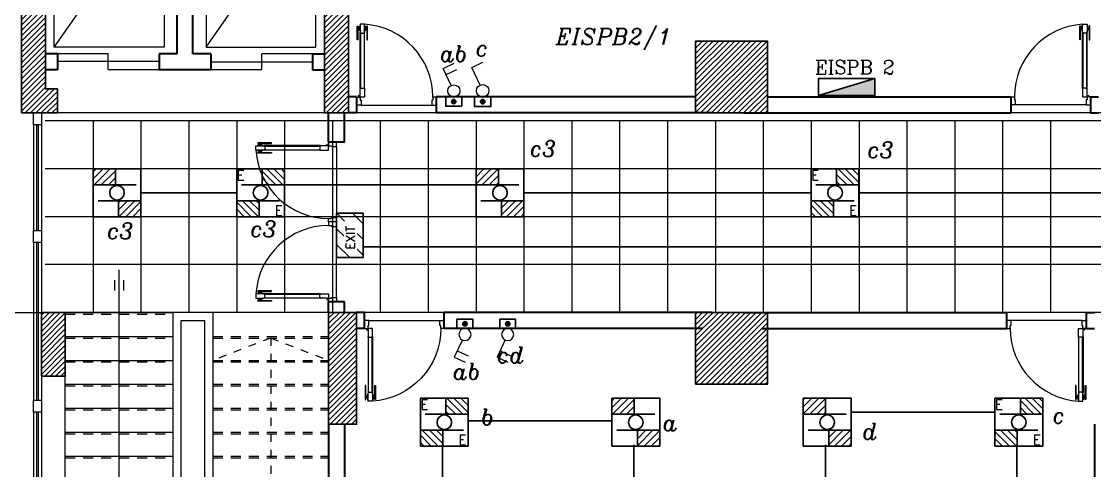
# Model space of a CAD drawing. Extents: x 990 to 1091, y 469 to 823.
# Drawn here: x 999.88 to 1013.33, y 519.57 to 525.19 of the extents above; entities that cross this region are included whole.
import ezdxf

# ---------------------------------------------------------------- set-up
doc = ezdxf.new("R2010")
doc.units = 0
doc.header["$MEASUREMENT"] = 0
for name, pattern in [('CENTERX2', [4, 2.5, -0.5, 0.5, -0.5]), ('HIDDEN', [0.375, 0.25, -0.125]), ('HIDDEN2', [0.1875, 0.125, -0.0625])]:
    doc.linetypes.add(name, pattern=pattern)
doc.layers.get('0').update_dxf_attribs({"color": 252, "linetype": 'CONTINUOUS', "lineweight": 30})
for name, color, linetype, lineweight in [('axis', 252, 'CENTERX2', 5), ('Column', 252, 'CONTINUOUS', 25), ('DOOR', 252, 'CONTINUOUS', 9), ('elev', 252, 'CONTINUOUS', 9), ('hatch', 252, 'CONTINUOUS', 9), ('PLAN-ELEV', 252, 'CONTINUOUS', 5), ('PLAN-HAND', 252, 'CONTINUOUS', 5), ('PLAN-STAIR', 252, 'CONTINUOUS', 9), ('PLAN-STAIR-HIDDEN', 252, 'HIDDEN2', 5), ('R-SWTS-DET1', 252, 'CONTINUOUS', 5), ('SEC-HT', 252, 'CONTINUOUS', 5), ('Wall', 252, 'CONTINUOUS', 30), ('WINDOW', 252, 'CONTINUOUS', 5), ('WIRRING', 3, 'CONTINUOUS', 5)]:
    doc.layers.add(name, color=color, linetype=linetype, lineweight=lineweight)
for name, color, linetype in [('E-LIGHTING', 2, 'CONTINUOUS'), ('E-SWITCHES', 4, 'CONTINUOUS'), ('E-WIRING', 3, 'CONTINUOUS'), ('ELE', 2, 'CONTINUOUS'), ('TEXT-ELC', 3, 'CONTINUOUS'), ('WIRING', 4, 'CONTINUOUS')]:
    doc.layers.add(name, color=color, linetype=linetype)
doc.styles.add('08-M-BLDG-1_100', font='romans.shx', dxfattribs={"width": 0.75, "height": 300})
doc.styles.add('E80', font='romanc.shx')
doc.styles.add('OSSS', font='romans.shx')
doc.styles.add('ROMANS', font='italic8.shx')
pattern_1 = [(45, (1235.940353, 197.623785), (-0.0336759605, 0.0336759605), [])]
pattern_2 = [(135, (814.19666, 706.72682), (0.078795, 0.078795), [])]

# ---------------------------------------------------------------- blocks, each defined once
blk = doc.blocks.new('d8')
at = {"layer": 'DOOR'}
for p, q in [((32.119, -112.748), (32.119, -112.048)), ((32.124, -112.048), (32.124, -112.748)), ((32.171, -112.048), (32.171, -112.748)), ((32.176, -112.748), (32.176, -112.048)), ((32.131, -112.954), (33.02, -112.954))]:
    blk.add_line(p, q, dxfattribs=at)
for points in [[(32.092, -112.137), (32.084, -112.137), (32.084, -111.965), (32.092, -111.965)], [(32.103, -111.983), (32.097, -111.983), (32.097, -112.003), (32.103, -112.003)], [(32.124, -112.043), (32.124, -112.054), (32.171, -112.054), (32.171, -112.043), (32.176, -112.043), (32.176, -111.943), (32.176, -111.943), (32.12, -111.943), (32.12, -112.043)], [(32.192, -111.983), (32.199, -111.983), (32.199, -112.003), (32.192, -112.003)], [(32.204, -112.137), (32.212, -112.137), (32.212, -111.965), (32.204, -111.965)], [(32.124, -112.754), (32.124, -112.743), (32.171, -112.743), (32.171, -112.754), (32.176, -112.754), (32.176, -112.854), (32.176, -112.854), (32.12, -112.854), (32.12, -112.754)], [(32.076, -112.954), (32.076, -112.854), (32.12, -112.854), (32.12, -112.892), (32.131, -112.892), (32.131, -112.954)], [(33.076, -112.954), (33.076, -112.854), (33.031, -112.854), (33.031, -112.892), (33.02, -112.892), (33.02, -112.954)]]:
    blk.add_lwpolyline(points, close=True, dxfattribs=at)
for points in [[(32.092, -111.983, -1), (32.097, -111.983), (32.097, -111.983), (32.097, -112.003), (32.097, -112.003, -1), (32.092, -112.003), (32.092, -112.003)], [(32.204, -111.983, 1), (32.199, -111.983), (32.199, -111.983), (32.199, -112.003), (32.199, -112.003, 1), (32.204, -112.003), (32.204, -112.003)], [(32.124, -112.053), (32.124, -112.053, -1), (32.124, -112.043)], [(32.171, -112.053), (32.171, -112.053, 1), (32.171, -112.043)], [(32.124, -112.743), (32.124, -112.743, 1), (32.124, -112.753)], [(32.171, -112.743), (32.171, -112.743, -1), (32.171, -112.753)]]:
    blk.add_lwpolyline(points, format="xyb", close=True, dxfattribs=at)
for points in [[(32.109, -112.01), (32.103, -112.01), (32.103, -111.976), (32.109, -111.976)], [(32.12, -112.02), (32.109, -112.02), (32.109, -111.965), (32.12, -111.965)], [(32.176, -112.02), (32.187, -112.02), (32.187, -111.965), (32.176, -111.965)], [(32.187, -112.01), (32.192, -112.01), (32.192, -111.976), (32.187, -111.976)]]:
    blk.add_lwpolyline(points, dxfattribs=at)
blk.add_circle((32.109, -112.843), 0.0111, dxfattribs=at)
blk.add_arc((32.118, -112.854), 0.913, 360, 86.3977, dxfattribs=at)
blk = doc.blocks.new('d3')
at = {"layer": 'DOOR'}
for p, q in [((45.662, -61.505), (45.662, -60.806)), ((45.667, -60.806), (45.667, -61.505)), ((45.714, -60.806), (45.714, -61.505)), ((45.719, -61.505), (45.719, -60.806)), ((45.674, -61.711), (46.563, -61.711))]:
    blk.add_line(p, q, dxfattribs=at)
for points in [[(45.634, -60.895), (45.626, -60.895), (45.626, -60.722), (45.634, -60.722)], [(45.646, -60.74), (45.64, -60.74), (45.64, -60.76), (45.646, -60.76)], [(45.667, -60.8), (45.667, -60.811), (45.714, -60.811), (45.714, -60.8), (45.718, -60.8), (45.718, -60.7), (45.718, -60.7), (45.663, -60.7), (45.663, -60.8)], [(45.735, -60.74), (45.741, -60.74), (45.741, -60.76), (45.735, -60.76)], [(45.747, -60.895), (45.755, -60.895), (45.755, -60.722), (45.747, -60.722)], [(45.667, -61.511), (45.667, -61.5), (45.714, -61.5), (45.714, -61.511), (45.718, -61.511), (45.718, -61.611), (45.718, -61.611), (45.663, -61.611), (45.663, -61.511)], [(45.618, -61.711), (45.618, -61.611), (45.663, -61.611), (45.663, -61.649), (45.674, -61.649), (45.674, -61.711)], [(46.618, -61.711), (46.618, -61.611), (46.574, -61.611), (46.574, -61.649), (46.563, -61.649), (46.563, -61.711)]]:
    blk.add_lwpolyline(points, close=True, dxfattribs=at)
for points in [[(45.634, -60.74, -1), (45.64, -60.74), (45.64, -60.74), (45.64, -60.76), (45.64, -60.76, -1), (45.634, -60.76), (45.634, -60.76)], [(45.747, -60.74, 1), (45.741, -60.74), (45.741, -60.74), (45.741, -60.76), (45.741, -60.76, 1), (45.747, -60.76), (45.747, -60.76)], [(45.667, -60.81), (45.667, -60.81, -1), (45.667, -60.801)], [(45.714, -60.81), (45.714, -60.81, 1), (45.714, -60.801)], [(45.667, -61.5), (45.667, -61.5, 1), (45.667, -61.51)], [(45.714, -61.5), (45.714, -61.5, -1), (45.714, -61.51)]]:
    blk.add_lwpolyline(points, format="xyb", close=True, dxfattribs=at)
for points in [[(45.652, -60.767), (45.646, -60.767), (45.646, -60.733), (45.652, -60.733)], [(45.663, -60.778), (45.652, -60.778), (45.652, -60.722), (45.663, -60.722)], [(45.718, -60.778), (45.729, -60.778), (45.729, -60.722), (45.718, -60.722)], [(45.729, -60.767), (45.735, -60.767), (45.735, -60.733), (45.729, -60.733)]]:
    blk.add_lwpolyline(points, dxfattribs=at)
blk.add_circle((45.652, -61.6), 0.0111, dxfattribs=at)
blk.add_arc((45.661, -61.611), 0.913, 360, 86.3977, dxfattribs=at)
blk = doc.blocks.new('d2')
at = {"layer": 'DOOR'}
for p, q in [((91.315, -77.838), (92.204, -77.838)), ((93.204, -77.838), (92.315, -77.838)), ((91.303, -78.043), (91.303, -78.743)), ((91.308, -78.743), (91.308, -78.043)), ((91.355, -78.743), (91.355, -78.043)), ((91.36, -78.043), (91.36, -78.743)), ((93.159, -78.043), (93.159, -78.743)), ((93.164, -78.743), (93.164, -78.043)), ((93.21, -78.743), (93.21, -78.043)), ((93.215, -78.043), (93.215, -78.743))]:
    blk.add_line(p, q, dxfattribs=at)
for points in [[(91.259, -77.838), (91.259, -77.938), (91.304, -77.938), (91.304, -77.9), (91.315, -77.9), (91.315, -77.838)], [(92.259, -77.838), (92.259, -77.938), (92.215, -77.938), (92.215, -77.9), (92.204, -77.9), (92.204, -77.838)], [(92.259, -77.838), (92.259, -77.938), (92.304, -77.938), (92.304, -77.9), (92.315, -77.9), (92.315, -77.838)], [(93.259, -77.838), (93.259, -77.938), (93.215, -77.938), (93.215, -77.9), (93.204, -77.9), (93.204, -77.838)], [(91.308, -78.038), (91.308, -78.049), (91.355, -78.049), (91.355, -78.038), (91.359, -78.038), (91.359, -77.938), (91.359, -77.938), (91.304, -77.938), (91.304, -78.038)], [(93.21, -78.038), (93.21, -78.049), (93.164, -78.049), (93.164, -78.038), (93.159, -78.038), (93.159, -77.938), (93.159, -77.938), (93.215, -77.938), (93.215, -78.038)], [(91.275, -78.654), (91.267, -78.654), (91.267, -78.826), (91.275, -78.826)], [(91.388, -78.654), (91.396, -78.654), (91.396, -78.826), (91.388, -78.826)], [(93.131, -78.654), (93.123, -78.654), (93.123, -78.826), (93.131, -78.826)], [(93.243, -78.654), (93.251, -78.654), (93.251, -78.826), (93.243, -78.826)], [(91.287, -78.809), (91.281, -78.809), (91.281, -78.788), (91.287, -78.788)], [(91.308, -78.749), (91.308, -78.738), (91.355, -78.738), (91.355, -78.749), (91.359, -78.749), (91.359, -78.849), (91.359, -78.849), (91.304, -78.849), (91.304, -78.749)], [(91.376, -78.809), (91.382, -78.809), (91.382, -78.788), (91.376, -78.788)], [(93.143, -78.809), (93.136, -78.809), (93.136, -78.788), (93.143, -78.788)], [(93.21, -78.749), (93.21, -78.738), (93.164, -78.738), (93.164, -78.749), (93.159, -78.749), (93.159, -78.849), (93.159, -78.849), (93.215, -78.849), (93.215, -78.749)], [(93.231, -78.809), (93.238, -78.809), (93.238, -78.788), (93.231, -78.788)]]:
    blk.add_lwpolyline(points, close=True, dxfattribs=at)
for points in [[(91.308, -78.048), (91.308, -78.048, -1), (91.308, -78.038)], [(91.355, -78.048), (91.355, -78.048, 1), (91.355, -78.038)], [(93.164, -78.048), (93.164, -78.048, -1), (93.164, -78.038)], [(93.21, -78.048), (93.21, -78.048, 1), (93.21, -78.038)], [(91.275, -78.808, 1), (91.281, -78.808), (91.281, -78.808), (91.281, -78.789), (91.281, -78.789, 1), (91.275, -78.789), (91.275, -78.789)], [(91.308, -78.738), (91.308, -78.738, 1), (91.308, -78.748)], [(91.355, -78.738), (91.355, -78.738, -1), (91.355, -78.748)], [(91.388, -78.808, -1), (91.382, -78.808), (91.382, -78.808), (91.382, -78.789), (91.382, -78.789, -1), (91.388, -78.789), (91.388, -78.789)], [(93.131, -78.808, 1), (93.136, -78.808), (93.136, -78.808), (93.136, -78.789), (93.136, -78.789, 1), (93.131, -78.789), (93.131, -78.789)], [(93.164, -78.738), (93.164, -78.738, 1), (93.164, -78.748)], [(93.21, -78.738), (93.21, -78.738, -1), (93.21, -78.748)], [(93.243, -78.808, -1), (93.238, -78.808), (93.238, -78.808), (93.238, -78.789), (93.238, -78.789, -1), (93.243, -78.789), (93.243, -78.789)]]:
    blk.add_lwpolyline(points, format="xyb", close=True, dxfattribs=at)
for points in [[(91.293, -78.781), (91.287, -78.781), (91.287, -78.816), (91.293, -78.816)], [(91.304, -78.771), (91.293, -78.771), (91.293, -78.826), (91.304, -78.826)], [(91.359, -78.771), (91.37, -78.771), (91.37, -78.826), (91.359, -78.826)], [(91.37, -78.781), (91.376, -78.781), (91.376, -78.816), (91.37, -78.816)], [(93.148, -78.781), (93.143, -78.781), (93.143, -78.816), (93.148, -78.816)], [(93.159, -78.771), (93.148, -78.771), (93.148, -78.826), (93.159, -78.826)], [(93.215, -78.771), (93.226, -78.771), (93.226, -78.826), (93.215, -78.826)], [(93.226, -78.781), (93.231, -78.781), (93.231, -78.816), (93.226, -78.816)]]:
    blk.add_lwpolyline(points, dxfattribs=at)
for centre in [(91.293, -77.949), (93.226, -77.949)]:
    blk.add_circle(centre, 0.0111, dxfattribs=at)
for centre, start, end in [((91.302, -77.938), 273.6023, 0), ((93.217, -77.938), 180, 266.3977)]:
    blk.add_arc(centre, 0.913, start, end, dxfattribs=at)
blk = doc.blocks.new('A$C11ED6BD5')
at = {"layer": 'axis', "color": 0, "ltscale": 0.3}
blk.add_line((-61.363, 9.85), (-57.3, 9.85), dxfattribs=at)
blk = doc.blocks.new('Exe')
at = {"layer": 'E-LIGHTING', "color": 1}
for p, q in [((-250, 152), (-102, 300)), ((-6, 218), (75, 300)), ((161, 209), (250, 298)), ((-225, 0), (-156, 68)), ((-48, 0), (20, 68)), ((129, 0), (250, 121))]:
    blk.add_line(p, q, dxfattribs=at)
at = {"layer": 'E-LIGHTING', "color": 4}
for p, q in [((250, 300), (-250, 300)), ((-250, 300), (-250, 0)), ((250, 300), (250, 0)), ((-250, 0), (250, 0))]:
    blk.add_line(p, q, dxfattribs=at)
at = {"layer": 'E-LIGHTING', "color": 2, "linetype": 'Continuous', "style": 'OSSS'}
blk.add_text('EXIT', height=100, rotation=359.982, dxfattribs=at).set_placement((-160, 93))
blk = doc.blocks.new('60X60 EMERGENCY')
at = {"layer": 'E-LIGHTING', "linetype": 'ByBlock'}
h = blk.add_hatch(dxfattribs=at)
h.set_pattern_fill('ANSI31', color=21, scale=0.5, style=0)
h.set_pattern_definition(pattern_2)
h.paths.add_polyline_path([(814.232, 706.905), (814.732, 706.905), (814.732, 707.262), (814.232, 707.262)])
h = blk.add_hatch(dxfattribs=at)
h.set_pattern_fill('ANSI31', color=21, scale=0.5, style=0)
h.set_pattern_definition(pattern_2)
h.paths.add_polyline_path([(814.161, 706.549), (813.662, 706.549), (813.662, 706.192), (814.161, 706.192)])
at = {"layer": 'E-LIGHTING', "color": 2, "linetype": 'ByBlock'}
for p, q in [((813.662, 706.192), (813.662, 707.262)), ((813.662, 707.262), (814.732, 707.262)), ((814.732, 707.262), (814.732, 706.192)), ((814.732, 706.192), (813.662, 706.192))]:
    blk.add_line(p, q, dxfattribs=at)
at = {"layer": 'E-LIGHTING', "color": 1, "linetype": 'ByBlock'}
for p, q in [((814.232, 707.262), (814.232, 706.905)), ((814.732, 707.262), (814.232, 707.262)), ((814.732, 706.905), (814.732, 707.262)), ((814.232, 706.905), (814.732, 706.905)), ((813.662, 706.549), (813.662, 706.192)), ((814.161, 706.549), (813.662, 706.549)), ((814.161, 706.192), (814.161, 706.549)), ((813.662, 706.192), (814.161, 706.192))]:
    blk.add_line(p, q, dxfattribs=at)
at = {"layer": 'E-LIGHTING', "color": 5}
for p, q in [((813.771, 706.905), (814.232, 706.905)), ((814.161, 706.549), (814.622, 706.549))]:
    blk.add_line(p, q, dxfattribs=at)
at = {"layer": 'E-LIGHTING', "lineweight": -2}
blk.add_circle((814.197, 706.727), 0.163, dxfattribs=at)
at = {"layer": 'E-LIGHTING', "color": 4, "style": '08-M-BLDG-1_100'}
for p in [(813.661, 707.01), (814.511, 706.222)]:
    blk.add_text('E', height=0.221, dxfattribs=at).set_placement(p)
blk = doc.blocks.new('E-F-1')
at = {"layer": 'E-LIGHTING', "linetype": 'ByBlock'}
h = blk.add_hatch(dxfattribs=at)
h.set_pattern_fill('ANSI31', color=21, scale=0.5, style=0)
h.paths.add_polyline_path([(-0.02, 0.1), (-0.3, 0.1), (-0.3, 0.3), (-0.02, 0.3)])
h = blk.add_hatch(dxfattribs=at)
h.set_pattern_fill('ANSI31', color=21, scale=0.5, style=0)
h.paths.add_polyline_path([(0.02, -0.1), (0.3, -0.1), (0.3, -0.3), (0.02, -0.3)])
at = {"layer": 'E-LIGHTING', "color": 5}
for p, q in [((0.238, 0.1), (-0.02, 0.1)), ((0.02, -0.1), (-0.238, -0.1))]:
    blk.add_line(p, q, dxfattribs=at)
at = {"layer": 'E-LIGHTING', "color": 2, "linetype": 'ByBlock'}
blk.add_lwpolyline([(0.3, 0.3), (-0.3, 0.3), (-0.3, -0.3), (0.3, -0.3)], close=True, dxfattribs=at)
at = {"layer": 'E-LIGHTING', "color": 1, "linetype": 'ByBlock'}
for points in [[(-0.02, 0.1), (-0.3, 0.1), (-0.3, 0.3), (-0.02, 0.3)], [(0.02, -0.1), (0.3, -0.1), (0.3, -0.3), (0.02, -0.3)]]:
    blk.add_lwpolyline(points, close=True, dxfattribs=at)
at = {"layer": 'E-LIGHTING', "color": 2}
blk.add_circle((0, 0), 0.0914, dxfattribs=at)
blk = doc.blocks.new('1w1g')
at = {"layer": 'E-SWITCHES'}
h = blk.add_hatch(color=4, dxfattribs=at)
edge = h.paths.add_edge_path()
edge.add_ellipse((0, -0.073), major_axis=(0.0246, 0.0246), ratio=1, start_angle=135.0774, end_angle=315.0774)
edge.add_ellipse((0, -0.073), major_axis=(-0.0246, 0.0246), ratio=1, start_angle=225.0774, end_angle=405.0774)
at = {"layer": 'E-SWITCHES', "color": 4, "lineweight": 15}
for p, q in [((-0.169, 0.455), (0.004, 0.537)), ((-0.041, 0.184), (-0.169, 0.455))]:
    blk.add_line(p, q, dxfattribs=at)
at = {"layer": 'E-SWITCHES', "color": 4}
blk.add_lwpolyline([(-0.127, 0), (0.127, 0), (0.127, -0.146), (-0.127, -0.146)], close=True, dxfattribs=at)
at = {"layer": 'E-SWITCHES', "color": 4, "lineweight": 15}
blk.add_circle((0, 0.096), 0.0964, dxfattribs=at)
at = {"layer": 'E-SWITCHES', "color": 4}
blk.add_circle((0, -0.073), 0.0348, dxfattribs=at)
blk = doc.blocks.new('0PB')
at = {"layer": 'ELE'}
blk.add_hatch(color=256, dxfattribs=at).paths.add_polyline_path([(0.3, -0.075), (0.3, 0.108), (-0.3, -0.075)])
at = {"layer": 'ELE', "color": 5}
blk.add_line((0.3, 0.108), (-0.3, -0.075), dxfattribs=at)
at = {"layer": 'ELE', "color": 1}
blk.add_lwpolyline([(0.3, 0.108), (-0.3, 0.108), (-0.3, -0.075), (0.3, -0.075)], close=True, dxfattribs=at)
blk = doc.blocks.new('SW3')
at = {"layer": 'E-SWITCHES'}
h = blk.add_hatch(color=4, dxfattribs=at)
edge = h.paths.add_edge_path()
edge.add_ellipse((57.894, 269.062), major_axis=(0.027, 0.027), ratio=1, start_angle=135.0774, end_angle=315.0774)
edge.add_ellipse((57.894, 269.062), major_axis=(-0.027, 0.027), ratio=1, start_angle=225.0774, end_angle=405.0774)
at = {"layer": 'E-SWITCHES', "color": 4, "lineweight": 15}
for p, q in [((57.708, 269.643), (57.898, 269.732)), ((57.849, 269.344), (57.708, 269.643)), ((57.76, 269.533), (57.95, 269.622))]:
    blk.add_line(p, q, dxfattribs=at)
at = {"layer": 'E-SWITCHES', "color": 4}
blk.add_lwpolyline([(57.754, 269.142), (58.033, 269.142), (58.033, 268.982), (57.754, 268.982)], close=True, dxfattribs=at)
at = {"layer": 'E-SWITCHES', "color": 4, "lineweight": 15}
blk.add_circle((57.894, 269.248), 0.106, dxfattribs=at)
at = {"layer": 'E-SWITCHES', "color": 4}
blk.add_circle((57.894, 269.062), 0.0382, dxfattribs=at)

msp = doc.modelspace()

# ---------------------------------------------------------------- hatches: boundary and pattern name
at = {"layer": 'hatch'}
h = msp.add_hatch(dxfattribs=at)
h.set_pattern_fill('ANSI31', color=256, scale=0.015, style=0)
h.set_pattern_definition([(45, (1235.940353, 196.523785), (-0.0336759605, 0.0336759605), [])])
h.paths.add_polyline_path([(999.883, 524.046), (1000.333, 524.046), (1000.333, 524.346), (1000.183, 524.346), (1000.183, 527.346), (1003.683, 527.346), (1003.683, 524.046), (1003.983, 524.046), (1003.983, 527.646), (999.883, 527.646)])
h = msp.add_hatch(dxfattribs=at)
h.set_pattern_fill('ANSI31', color=256, scale=0.015, style=0)
h.set_pattern_definition([(45, (1235.765353, 201.823785), (-0.0336759605, 0.0336759605), [])])
h.paths.add_polyline_path([(1008.333, 524.046), (1009.233, 524.046), (1009.233, 524.946), (1008.333, 524.946)])
h = msp.add_hatch(dxfattribs=at)
h.set_pattern_fill('ANSI31', color=256, scale=0.015, style=0)
h.set_pattern_definition(pattern_1)
h.paths.add_polyline_path([(1000.133, 520.746), (1000.433, 520.746), (1000.433, 521.546), (1000.133, 521.546)])
h = msp.add_hatch(dxfattribs=at)
h.set_pattern_fill('ANSI31', color=256, scale=0.015, style=0)
h.set_pattern_definition(pattern_1)
h.paths.add_polyline_path([(1003.733, 520.146), (1004.083, 520.146), (1004.083, 521.546), (1003.733, 521.546)])
h = msp.add_hatch(dxfattribs=at)
h.set_pattern_fill('ANSI31', color=256, scale=0.015, style=0)
h.set_pattern_definition([(45, (1235.765353, 198.423785), (-0.0336759605, 0.0336759605), [])])
h.paths.add_polyline_path([(1008.333, 520.646), (1009.233, 520.646), (1009.233, 521.546), (1008.333, 521.546)])

# ---------------------------------------------------------------- linework, layer by layer
at = {"layer": 'Column'}
msp.add_lwpolyline([(999.883, 524.046), (1000.333, 524.046), (1000.333, 524.346), (1000.183, 524.346), (1000.183, 527.346), (1003.683, 527.346), (1003.683, 524.046), (1003.983, 524.046), (1003.983, 527.646), (999.883, 527.646), (999.883, 524.046)], dxfattribs=at)
for points in [[(1008.333, 524.046), (1009.233, 524.046), (1009.233, 524.946), (1008.333, 524.946)], [(1000.133, 520.746), (1000.433, 520.746), (1000.433, 521.546), (1000.133, 521.546)], [(1003.733, 520.146), (1004.083, 520.146), (1004.083, 521.546), (1003.733, 521.546)], [(1008.333, 520.646), (1009.233, 520.646), (1009.233, 521.546), (1008.333, 521.546)]]:
    msp.add_lwpolyline(points, close=True, dxfattribs=at)
at = {"layer": 'DOOR'}
for p, q in [((1013.183, 524.351), (1013.183, 525.051)), ((1013.188, 525.051), (1013.188, 524.351)), ((1013.234, 525.051), (1013.234, 524.351)), ((1013.239, 524.351), (1013.239, 525.051)), ((1013.228, 524.146), (1012.339, 524.146))]:
    msp.add_line(p, q, dxfattribs=at)
for points in [[(1013.155, 524.962), (1013.147, 524.962), (1013.147, 525.135), (1013.155, 525.135)], [(1013.167, 525.117), (1013.16, 525.117), (1013.16, 525.097), (1013.167, 525.097)], [(1013.234, 525.057), (1013.234, 525.046), (1013.188, 525.046), (1013.188, 525.057), (1013.183, 525.057), (1013.183, 525.157), (1013.183, 525.157), (1013.239, 525.157), (1013.239, 525.057)], [(1013.255, 525.117), (1013.262, 525.117), (1013.262, 525.097), (1013.255, 525.097)], [(1013.267, 524.962), (1013.275, 524.962), (1013.275, 525.135), (1013.267, 525.135)], [(1013.234, 524.346), (1013.234, 524.357), (1013.188, 524.357), (1013.188, 524.346), (1013.183, 524.346), (1013.183, 524.246), (1013.183, 524.246), (1013.239, 524.246), (1013.239, 524.346)], [(1012.283, 524.146), (1012.283, 524.246), (1012.328, 524.246), (1012.328, 524.208), (1012.339, 524.208), (1012.339, 524.146)], [(1013.283, 524.146), (1013.283, 524.246), (1013.239, 524.246), (1013.239, 524.208), (1013.228, 524.208), (1013.228, 524.146)]]:
    msp.add_lwpolyline(points, close=True, dxfattribs=at)
for points in [[(1013.155, 525.117, -1), (1013.16, 525.117), (1013.16, 525.117), (1013.16, 525.097), (1013.16, 525.097, -1), (1013.155, 525.097), (1013.155, 525.097)], [(1013.267, 525.117, 1), (1013.262, 525.117), (1013.262, 525.117), (1013.262, 525.097), (1013.262, 525.097, 1), (1013.267, 525.097), (1013.267, 525.097)], [(1013.188, 525.046), (1013.188, 525.046, -1), (1013.188, 525.056)], [(1013.234, 525.046), (1013.234, 525.046, 1), (1013.234, 525.056)], [(1013.188, 524.356), (1013.188, 524.356, 1), (1013.188, 524.346)], [(1013.234, 524.356), (1013.234, 524.356, -1), (1013.234, 524.346)]]:
    msp.add_lwpolyline(points, format="xyb", close=True, dxfattribs=at)
for points in [[(1013.172, 525.089), (1013.167, 525.089), (1013.167, 525.124), (1013.172, 525.124)], [(1013.183, 525.079), (1013.172, 525.079), (1013.172, 525.135), (1013.183, 525.135)], [(1013.239, 525.079), (1013.25, 525.079), (1013.25, 525.135), (1013.239, 525.135)], [(1013.25, 525.089), (1013.255, 525.089), (1013.255, 525.124), (1013.25, 525.124)]]:
    msp.add_lwpolyline(points, dxfattribs=at)
msp.add_circle((1013.25, 524.257), 0.0111, dxfattribs=at)
msp.add_arc((1013.241, 524.246), 0.913, 93.6023, 180, dxfattribs=at)
at = {"layer": 'E-WIRING', "color": 3}
for p, q in [((1005.581, 523.145), (1003.181, 523.145)), ((1002.581, 523.045), (1001.381, 523.045)), ((1012.083, 520.295), (1010.283, 520.295)), ((1005.483, 520.189), (1007.283, 520.189))]:
    msp.add_line(p, q, dxfattribs=at)
at = {"layer": 'E-WIRING', "linetype": 'Continuous'}
for p, q in [((1009.781, 523.045), (1006.181, 523.045)), ((1013.981, 523.045), (1010.381, 523.045)), ((1004.165, 522.369), (1014.328, 522.369)), ((1005.16, 518.146), (1005.16, 519.888)), ((1007.56, 519.888), (1007.56, 518.146)), ((1009.96, 519.888), (1009.96, 518.146)), ((1012.36, 518.146), (1012.36, 519.888))]:
    msp.add_line(p, q, dxfattribs=at)
at = {"layer": 'elev', "linetype": 'Continuous'}
for p, q in [((1057.433, 524.045), (1000.181, 524.045)), ((1057.233, 523.946), (1000.181, 523.945)), ((1000.781, 523.945), (1000.781, 521.545)), ((1001.381, 523.945), (1001.381, 521.545)), ((1001.981, 523.945), (1001.981, 521.545)), ((1002.581, 523.945), (1002.581, 521.545)), ((1003.181, 523.945), (1003.181, 521.545)), ((1003.781, 523.945), (1003.781, 521.545)), ((1004.381, 523.945), (1004.381, 521.545)), ((1004.981, 523.945), (1004.981, 521.545)), ((1005.581, 523.945), (1005.581, 521.545)), ((1006.181, 523.945), (1006.181, 521.545)), ((1006.781, 523.945), (1006.781, 521.545)), ((1007.381, 523.945), (1007.381, 521.545)), ((1007.981, 523.945), (1007.981, 521.545)), ((1008.581, 523.945), (1008.581, 521.545)), ((1009.181, 523.945), (1009.181, 521.545)), ((1009.781, 523.945), (1009.781, 521.545)), ((1010.381, 523.945), (1010.381, 521.545)), ((1010.981, 523.945), (1010.981, 521.545)), ((1011.581, 523.945), (1011.581, 521.545)), ((1012.181, 523.945), (1012.181, 521.545)), ((1012.781, 523.945), (1012.781, 521.545)), ((1057.233, 523.346), (1000.181, 523.345)), ((1057.233, 522.746), (1000.181, 522.745)), ((1057.233, 522.146), (1000.181, 522.145)), ((1057.033, 521.546), (1000.181, 521.545)), ((1000.433, 516.996), (1000.433, 520.746)), ((1000.433, 516.996), (1000.433, 520.746)), ((1000.433, 516.996), (1000.433, 520.746)), ((1000.433, 516.996), (1000.433, 520.746)), ((1000.433, 516.996), (1000.433, 520.746))]:
    msp.add_line(p, q, dxfattribs=at)
for points in [[(1000.033, 523.895), (1000.033, 524.046), (1000.133, 524.046), (1000.133, 523.895)], [(1000.033, 523.895), (1000.033, 524.046), (1000.133, 524.046), (1000.133, 523.895)], [(1000.033, 523.895), (1000.033, 524.046), (1000.133, 524.046), (1000.133, 523.895)], [(1000.033, 523.895), (1000.033, 524.046), (1000.133, 524.046), (1000.133, 523.895)], [(1000.033, 523.895), (1000.033, 524.046), (1000.133, 524.046), (1000.133, 523.895)], [(1000.033, 522.421), (1000.033, 522.571), (1000.133, 522.571), (1000.133, 522.421)], [(1000.033, 522.421), (1000.033, 522.571), (1000.133, 522.571), (1000.133, 522.421)], [(1000.033, 522.421), (1000.033, 522.571), (1000.133, 522.571), (1000.133, 522.421)], [(1000.033, 522.421), (1000.033, 522.571), (1000.133, 522.571), (1000.133, 522.421)], [(1000.033, 522.421), (1000.033, 522.571), (1000.133, 522.571), (1000.133, 522.421)], [(1000.033, 520.296), (1000.033, 520.446), (1000.133, 520.446), (1000.133, 520.296)], [(1000.033, 520.296), (1000.033, 520.446), (1000.133, 520.446), (1000.133, 520.296)], [(1000.033, 520.296), (1000.033, 520.446), (1000.133, 520.446), (1000.133, 520.296)], [(1000.033, 520.296), (1000.033, 520.446), (1000.133, 520.446), (1000.133, 520.296)], [(1000.033, 520.296), (1000.033, 520.446), (1000.133, 520.446), (1000.133, 520.296)]]:
    msp.add_lwpolyline(points, close=True, dxfattribs=at)
at = {"layer": 'hatch', "linetype": 'Continuous'}
for p, q in [((1000.333, 524.791), (1000.971, 524.791)), ((1001.608, 524.691), (1000.333, 524.691)), ((1000.971, 524.591), (1000.971, 524.791)), ((1002.258, 524.685), (1003.533, 524.685)), ((1003.533, 524.785), (1002.896, 524.785)), ((1002.896, 524.585), (1002.896, 524.785)), ((1000.971, 524.591), (1001.608, 524.591)), ((1002.896, 524.585), (1002.258, 524.585))]:
    msp.add_line(p, q, dxfattribs=at)
at = {"layer": 'PLAN-ELEV'}
for p, q in [((1000.294, 524.868), (1001.67, 526.845)), ((1002.197, 524.868), (1003.572, 526.845)), ((1001.108, 517.306), (1001.108, 522.079)), ((1001.051, 521.952), (1001.051, 521.823)), ((1001.164, 521.952), (1001.164, 521.823))]:
    msp.add_line(p, q, dxfattribs=at)
for points in [[(1001.446, 524.868), (1000.294, 524.868), (1000.294, 526.845), (1001.67, 526.845), (1001.67, 524.868), (1001.446, 524.868)], [(1002.421, 524.868), (1003.572, 524.868), (1003.572, 526.845), (1002.197, 526.845), (1002.197, 524.868), (1002.421, 524.868)]]:
    msp.add_lwpolyline(points, dxfattribs=at)
at = {"layer": 'PLAN-HAND'}
for p, q in [((1001.783, 517.926), (1001.783, 521.546)), ((1002.283, 521.546), (1001.783, 521.546)), ((1002.283, 521.546), (1002.283, 517.926)), ((1001.883, 518.026), (1001.883, 521.446)), ((1002.183, 519.329), (1002.183, 521.446))]:
    msp.add_line(p, q, dxfattribs=at)
at = {"layer": 'PLAN-STAIR'}
for p, q in [((1000.433, 521.546), (1001.783, 521.546)), ((1001.883, 521.446), (1002.183, 521.446)), ((1000.433, 521.246), (1001.783, 521.246)), ((1000.433, 520.946), (1001.783, 520.946)), ((1000.433, 520.646), (1001.783, 520.646)), ((1000.433, 520.346), (1001.783, 520.346)), ((1000.433, 520.046), (1001.783, 520.046)), ((1000.433, 519.746), (1001.783, 519.746))]:
    msp.add_line(p, q, dxfattribs=at)
at = {"layer": 'PLAN-STAIR-HIDDEN'}
for p, q in [((1000.433, 521.526), (1001.783, 521.526)), ((1000.433, 521.226), (1001.783, 521.226)), ((1002.283, 521.246), (1003.733, 521.246)), ((1002.283, 521.226), (1003.733, 521.226)), ((1000.433, 520.926), (1001.783, 520.926)), ((1002.283, 520.946), (1003.733, 520.946)), ((1002.283, 520.926), (1003.733, 520.926)), ((1000.433, 520.626), (1001.783, 520.626)), ((1002.283, 520.646), (1003.733, 520.646)), ((1002.283, 520.626), (1003.733, 520.626)), ((1000.433, 520.326), (1001.783, 520.326)), ((1002.283, 520.346), (1003.733, 520.346)), ((1002.283, 520.326), (1003.733, 520.326)), ((1000.433, 520.026), (1001.783, 520.026)), ((1002.283, 520.046), (1003.736, 520.046)), ((1002.283, 520.026), (1003.736, 520.026)), ((1000.433, 519.726), (1001.783, 519.726)), ((1002.283, 519.746), (1003.736, 519.746)), ((1002.283, 519.726), (1003.736, 519.726))]:
    msp.add_line(p, q, dxfattribs=at)
at = {"layer": 'SEC-HT', "linetype": 'HIDDEN', "ltscale": 0.01}
for q in [(1002.283, 520.946), (1003.733, 520.946), (1003.008, 518.985)]:
    msp.add_line((1003.008, 521.226), q, dxfattribs=at)
at = {"layer": 'Wall'}
for p, q in [((1001.833, 524.785), (1001.833, 527.339)), ((1002.033, 524.785), (1002.033, 527.339)), ((1000.333, 524.785), (1000.183, 524.785)), ((1000.333, 524.785), (1000.333, 524.585)), ((1000.333, 524.785), (1000.333, 524.585)), ((1000.333, 524.785), (1000.333, 524.585)), ((1001.608, 524.785), (1001.608, 524.585)), ((1001.833, 524.785), (1001.608, 524.785)), ((1002.258, 524.785), (1002.033, 524.785)), ((1002.258, 524.785), (1002.258, 524.585)), ((1003.533, 524.785), (1003.683, 524.785)), ((1003.533, 524.785), (1003.533, 524.585)), ((1003.533, 524.785), (1003.533, 524.585)), ((1003.533, 524.785), (1003.533, 524.585)), ((1000.333, 524.585), (1000.183, 524.585)), ((1000.333, 524.585), (1000.183, 524.585)), ((1000.333, 524.585), (1000.183, 524.585)), ((1002.258, 524.585), (1001.608, 524.585)), ((1003.533, 524.585), (1003.683, 524.585)), ((1003.533, 524.585), (1003.683, 524.585)), ((1003.533, 524.585), (1003.683, 524.585))]:
    msp.add_line(p, q, dxfattribs=at)
at = {"layer": 'Wall', "linetype": 'Continuous'}
for p, q in [((1004.083, 524.246), (1003.983, 524.246)), ((1004.083, 524.245), (1004.083, 524.046)), ((1008.333, 524.246), (1005.083, 524.246)), ((1005.083, 524.246), (1005.083, 524.045)), ((1009.233, 524.246), (1012.283, 524.246)), ((1012.283, 524.246), (1012.283, 524.046)), ((1013.283, 524.246), (1013.383, 524.246)), ((1013.283, 524.246), (1013.283, 524.046)), ((1003.733, 523.679), (1003.733, 524.046)), ((1003.934, 523.679), (1003.934, 524.046)), ((1004.083, 524.046), (1003.983, 524.046)), ((1008.533, 524.046), (1005.083, 524.046)), ((1008.933, 524.046), (1012.283, 524.046)), ((1013.281, 524.046), (1013.381, 524.046)), ((1003.934, 523.679), (1003.733, 523.679)), ((1003.733, 521.546), (1003.733, 521.679)), ((1003.933, 521.679), (1003.733, 521.679)), ((1003.933, 521.546), (1003.933, 521.679)), ((1004.183, 521.546), (1004.08, 521.546)), ((1004.183, 521.346), (1004.183, 521.546)), ((1008.533, 521.546), (1005.183, 521.546)), ((1005.183, 521.346), (1005.183, 521.546)), ((1005.183, 521.346), (1005.183, 521.546)), ((1005.183, 521.346), (1005.183, 521.546)), ((1008.933, 521.546), (1012.233, 521.546)), ((1012.233, 521.346), (1012.233, 521.546)), ((1013.233, 521.546), (1013.333, 521.546)), ((1013.233, 521.346), (1013.233, 521.546)), ((1004.183, 521.346), (1004.08, 521.346)), ((1008.422, 521.346), (1005.183, 521.346)), ((1009.163, 521.346), (1012.233, 521.346)), ((1013.233, 521.346), (1013.333, 521.346))]:
    msp.add_line(p, q, dxfattribs=at)
at = {"layer": 'Wall', "linetype": 'Continuous', "elevation": -0.1}
for points in [[(1003.733, 520.146), (1003.733, 517.496)], [(1003.933, 520.146), (1003.933, 517.496)]]:
    msp.add_lwpolyline(points, dxfattribs=at)
at = {"layer": 'Wall', "linetype": 'Continuous'}
msp.add_lwpolyline([(1013.333, 520.146), (1013.333, 513.246)], dxfattribs=at)
at = {"layer": 'WINDOW', "linetype": 'Continuous'}
for p, q in [((1000.033, 523.895), (1000.033, 522.571)), ((1000.073, 523.895), (1000.073, 522.571)), ((1000.093, 523.895), (1000.093, 522.571)), ((1000.133, 523.895), (1000.133, 522.571)), ((1000.033, 522.421), (1000.033, 520.446)), ((1000.073, 522.421), (1000.073, 520.446)), ((1000.093, 522.421), (1000.093, 520.446)), ((1000.133, 522.421), (1000.133, 520.446)), ((1000.033, 520.296), (1000.033, 518.321)), ((1000.073, 520.296), (1000.073, 518.321)), ((1000.093, 520.296), (1000.093, 518.321)), ((1000.133, 520.296), (1000.133, 518.321))]:
    msp.add_line(p, q, dxfattribs=at)

# ---------------------------------------------------------------- block references
at = {"linetype": 'Continuous'}
for name, p, rotation in [('d2', (1081.671, 614.939), 270), ('d3', (1058.851, 459.735), 180)]:
    msp.add_blockref(name, p, dxfattribs=dict(at, rotation=rotation))
at = {"linetype": 'Continuous', "xscale": -1, "rotation": 180}
msp.add_blockref('d3', (958.565, 459.735), dxfattribs=at)
at = {"layer": 'axis'}
msp.add_blockref('A$C11ED6BD5', (1057.433, 511.696), dxfattribs=at)
at = {"layer": 'E-LIGHTING', "color": 3, "linetype": 'ByBlock'}
for p in [(1001.081, 523.045), (1005.881, 523.045), (1007.583, 520.171), (1009.983, 520.171)]:
    msp.add_blockref('E-F-1', p, dxfattribs=at)
at = {"layer": 'E-LIGHTING', "lineweight": -2}
for p, xscale, yscale, zscale in [((546.217, 126.659), 0.5608762731141042, 0.5608762731141042, 0.5608762731141042), ((553.417, 126.659), 0.5608762731141042, 0.5608762731141042, 0.5608762731141042), ((548.52, 123.785), 0.560876142217437, 0.560876142217437, 0.560876142217437), ((555.72, 123.785), 0.560876142217437, 0.560876142217437, 0.560876142217437)]:
    msp.add_blockref('60X60 EMERGENCY', p, dxfattribs=dict(at, xscale=xscale, yscale=yscale, zscale=zscale))
at = {"layer": 'E-LIGHTING', "ltscale": 0.5, "xscale": 0.0011057564859916, "yscale": 0.0011057564859916, "zscale": 0.0011057564859916, "rotation": 90.01892711091595}
msp.add_blockref('Exe', (1004.165, 522.512), dxfattribs=at)
at = {"layer": 'E-SWITCHES', "xscale": 0.7165827312870761, "yscale": 0.7165827312870761, "zscale": 0.7165827312870761}
msp.add_blockref('SW3', (963.816, 331.383), dxfattribs=at)
at = {"layer": 'E-SWITCHES', "xscale": -0.7165827312870761, "yscale": 0.7165827312870761, "zscale": 0.7165827312870761, "rotation": 179.9999999986103}
for p in [(963.956, 714.209), (964.492, 714.209)]:
    msp.add_blockref('SW3', p, dxfattribs=at)
at = {"layer": 'E-WIRING', "xscale": 1.176042218903603, "yscale": 1.176042218903603, "zscale": 1.176042218903603}
msp.add_blockref('0PB', (1010.227, 524.352), dxfattribs=at)
at = {"layer": 'R-SWTS-DET1', "linetype": 'Continuous'}
msp.add_blockref('d8', (972.008, 637.099), dxfattribs=at)
at = {"layer": 'WIRRING', "color": 3, "xscale": 0.8099999999999454, "yscale": 0.8099999999999454, "zscale": 0.8099999999999454}
msp.add_blockref('1w1g', (1005.664, 524.246), dxfattribs=at)

# ---------------------------------------------------------------- texts
at = {"layer": 'TEXT-ELC', "color": 0, "style": 'ROMANS'}
for s, p in [('EISPB2/1', (1006.583, 524.902)), ('c3', (1006.253, 523.499)), ('c3', (1010.484, 523.484)), ('c3', (1000.954, 522.469)), ('c3', (1002.749, 522.492))]:
    msp.add_text(s, height=0.2, dxfattribs=at).set_placement(p)
at = {"layer": 'TEXT-ELC', "color": 0, "char_height": 0.2, "width": 0.04491, "style": 'ROMANS'}
for s, insert, attachment_point in [('ab', (1005.125, 524.688), 7), ('c', (1005.575, 524.956), 1), ('cd', (1005.84, 520.912), 7), ('ab', (1005.287, 520.705), 7), ('b', (1005.637, 520.336), 1), ('c', (1012.805, 520.356), 1), ('a', (1007.916, 520.262), 1), ('d', (1010.42, 520.154), 1)]:
    msp.add_mtext(s, dxfattribs=dict(at, insert=insert, attachment_point=attachment_point))
at = {"layer": 'WIRING', "color": 7, "extrusion": (-2.48065e-05, -0.021173, 0.999776), "style": 'E80'}
msp.add_text('EISPB 2', height=0.1764, dxfattribs=at).set_placement((1009.214, 525.595, -11.193))

doc.saveas('drawing.dxf')
